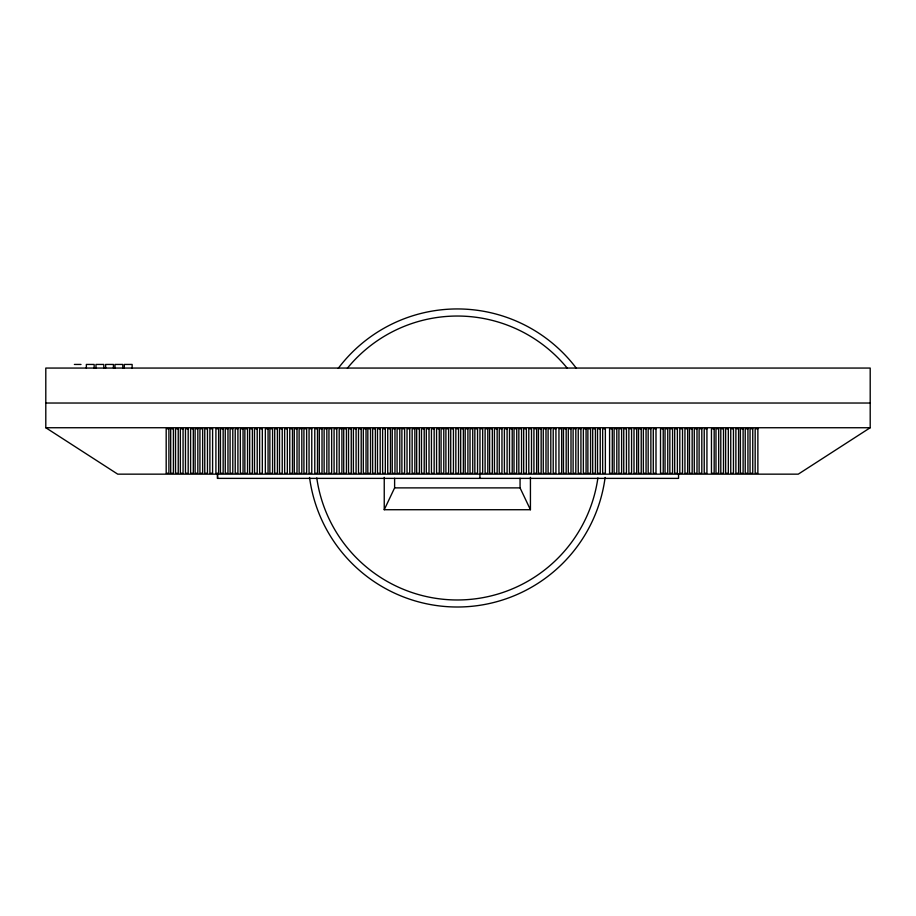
<?xml version="1.0" encoding="UTF-8"?>
<svg xmlns="http://www.w3.org/2000/svg" width="916" height="916" viewBox="0 0 916 916"><rect width="100%" height="100%" fill="white"/><g stroke="black" fill="none" stroke-linecap="round" stroke-linejoin="round"><path stroke-width="1.37" d="M530.433 477.362L530.433 509.72L384.239 509.72L394.613 487.885L394.613 478.278M870.2 427.738L798.271 474.156L117.729 474.156L45.8 427.738L45.8 368.06L870.2 368.06L870.2 427.738L45.8 427.738M74.379 364.442L81.009 364.442M45.8 403.029L870.2 403.029M394.613 487.885L520.059 487.885L530.433 509.72M678.55 474.156L678.55 478.381L217.367 478.381L217.367 474.156M520.059 478.278L520.059 487.885M479.915 474.156L479.915 478.381M384.239 477.362L384.239 509.72M217.676 474.156L217.676 478.381M132.133 368.06L132.133 364.442L124.324 364.442L124.324 368.06M122.79 368.06L122.79 364.442L114.981 364.442L114.981 368.06M113.435 368.06L113.435 364.442L105.638 364.442L105.638 368.06M103.794 368.06L103.794 364.442L95.985 364.442L95.985 368.06M94.153 368.06L94.153 364.442L86.344 364.442L86.344 368.06M597.896 477.957A141.969 141.969 0 0 1 316.776 477.957M347.382 368.198A141.969 141.969 0 0 1 567.29 368.198M605.121 477.454A149.068 149.068 0 0 1 309.551 477.454M338.233 368.369A149.068 149.068 0 0 1 576.439 368.369M168.899 428.814L166.185 428.814L166.185 473.217L168.899 473.217L168.899 428.814M173.41 428.814L170.697 428.814L170.697 473.217L173.41 473.217L173.41 428.814M178.242 428.814L175.529 428.814L175.529 473.217L178.242 473.217L178.242 428.814M183.063 428.814L180.349 428.814L180.349 473.217L183.063 473.217L183.063 428.814M188.181 428.814L185.467 428.814L185.467 473.217L188.181 473.217L188.181 428.814M193.31 428.814L190.597 428.814L190.597 473.217L193.31 473.217L193.31 428.814M197.833 428.814L195.119 428.814L195.119 473.217L197.833 473.217L197.833 428.814M202.654 428.814L199.94 428.814L199.94 473.217L202.654 473.217L202.654 428.814M207.474 428.814L204.76 428.814L204.76 473.217L207.474 473.217L207.474 428.814M212.604 428.814L209.89 428.814L209.89 473.217L212.604 473.217L212.604 428.814M218.626 428.814L215.913 428.814L215.913 473.217L218.626 473.217L218.626 428.814M223.149 428.814L220.435 428.814L220.435 473.217L223.149 473.217L223.149 428.814M227.97 428.814L225.256 428.814L225.256 473.217L227.97 473.217L227.97 428.814M232.801 428.814L230.088 428.814L230.088 473.217L232.801 473.217L232.801 428.814M237.92 428.814L235.206 428.814L235.206 473.217L237.92 473.217L237.92 428.814M243.049 428.814L240.335 428.814L240.335 473.217L243.049 473.217L243.049 428.814M247.56 428.814L244.858 428.814L244.858 473.217L247.56 473.217L247.56 428.814M252.392 428.814L249.679 428.814L249.679 473.217L252.392 473.217L252.392 428.814M257.213 428.814L254.499 428.814L254.499 473.217L257.213 473.217L257.213 428.814M262.331 428.814L259.617 428.814L259.617 473.217L262.331 473.217L262.331 428.814M268.067 428.814L265.354 428.814L265.354 473.217L268.067 473.217L268.067 428.814M272.579 428.814L269.876 428.814L269.876 473.217L272.579 473.217L272.579 428.814M277.411 428.814L274.697 428.814L274.697 473.217L277.411 473.217L277.411 428.814M282.231 428.814L279.517 428.814L279.517 473.217L282.231 473.217L282.231 428.814M287.349 428.814L284.636 428.814L284.636 473.217L287.349 473.217L287.349 428.814M292.479 428.814L289.765 428.814L289.765 473.217L292.479 473.217L292.479 428.814M297.002 428.814L294.288 428.814L294.288 473.217L297.002 473.217L297.002 428.814M301.822 428.814L299.108 428.814L299.108 473.217L301.822 473.217L301.822 428.814M306.642 428.814L303.929 428.814L303.929 473.217L306.642 473.217L306.642 428.814M311.772 428.814L309.058 428.814L309.058 473.217L311.772 473.217L311.772 428.814M317.497 428.814L314.783 428.814L314.783 473.217L317.497 473.217L317.497 428.814M322.02 428.814L319.306 428.814L319.306 473.217L322.02 473.217L322.02 428.814M326.84 428.814L324.127 428.814L324.127 473.217L326.84 473.217L326.84 428.814M331.661 428.814L328.947 428.814L328.947 473.217L331.661 473.217L331.661 428.814M336.79 428.814L334.077 428.814L334.077 473.217L336.79 473.217L336.79 428.814M341.908 428.814L339.195 428.814L339.195 473.217L341.908 473.217L341.908 428.814M346.431 428.814L343.718 428.814L343.718 473.217L346.431 473.217L346.431 428.814M351.252 428.814L348.538 428.814L348.538 473.217L351.252 473.217L351.252 428.814M356.084 428.814L353.37 428.814L353.37 473.217L356.084 473.217L356.084 428.814M361.202 428.814L358.488 428.814L358.488 473.217L361.202 473.217L361.202 428.814M366.022 428.814L363.309 428.814L363.309 473.217L366.022 473.217L366.022 428.814M370.545 428.814L367.831 428.814L367.831 473.217L370.545 473.217L370.545 428.814M375.365 428.814L372.652 428.814L372.652 473.217L375.365 473.217L375.365 428.814M380.197 428.814L377.484 428.814L377.484 473.217L380.197 473.217L380.197 428.814M385.315 428.814L382.602 428.814L382.602 473.217L385.315 473.217L385.315 428.814M390.445 428.814L387.731 428.814L387.731 473.217L390.445 473.217L390.445 428.814M394.968 428.814L392.254 428.814L392.254 473.217L394.968 473.217L394.968 428.814M399.788 428.814L397.075 428.814L397.075 473.217L399.788 473.217L399.788 428.814M404.609 428.814L401.895 428.814L401.895 473.217L404.609 473.217L404.609 428.814M409.738 428.814L407.025 428.814L407.025 473.217L409.738 473.217L409.738 428.814M414.856 428.814L412.143 428.814L412.143 473.217L414.856 473.217L414.856 428.814M419.379 428.814L416.666 428.814L416.666 473.217L419.379 473.217L419.379 428.814M424.2 428.814L421.486 428.814L421.486 473.217L424.2 473.217L424.2 428.814M429.02 428.814L426.306 428.814L426.306 473.217L429.02 473.217L429.02 428.814M434.15 428.814L431.436 428.814L431.436 473.217L434.15 473.217L434.15 428.814M439.268 428.814L436.554 428.814L436.554 473.217L439.268 473.217L439.268 428.814M443.791 428.814L441.077 428.814L441.077 473.217L443.791 473.217L443.791 428.814M448.622 428.814L445.909 428.814L445.909 473.217L448.622 473.217L448.622 428.814M453.443 428.814L450.729 428.814L450.729 473.217L453.443 473.217L453.443 428.814M458.561 428.814L455.847 428.814L455.847 473.217L458.561 473.217L458.561 428.814M463.382 428.814L460.679 428.814L460.679 473.217L463.382 473.217L463.382 428.814M467.904 428.814L465.191 428.814L465.191 473.217L467.904 473.217L467.904 428.814M472.736 428.814L470.022 428.814L470.022 473.217L472.736 473.217L472.736 428.814M477.557 428.814L474.843 428.814L474.843 473.217L477.557 473.217L477.557 428.814M482.675 428.814L479.961 428.814L479.961 473.217L482.675 473.217L482.675 428.814M487.804 428.814L485.091 428.814L485.091 473.217L487.804 473.217L487.804 428.814M492.327 428.814L489.613 428.814L489.613 473.217L492.327 473.217L492.327 428.814M497.148 428.814L494.434 428.814L494.434 473.217L497.148 473.217L497.148 428.814M501.968 428.814L499.254 428.814L499.254 473.217L501.968 473.217L501.968 428.814M507.098 428.814L504.384 428.814L504.384 473.217L507.098 473.217L507.098 428.814M512.216 428.814L509.502 428.814L509.502 473.217L512.216 473.217L512.216 428.814M516.739 428.814L514.025 428.814L514.025 473.217L516.739 473.217L516.739 428.814M521.559 428.814L518.845 428.814L518.845 473.217L521.559 473.217L521.559 428.814M526.379 428.814L523.677 428.814L523.677 473.217L526.379 473.217L526.379 428.814M531.509 428.814L528.795 428.814L528.795 473.217L531.509 473.217L531.509 428.814M536.639 428.814L533.925 428.814L533.925 473.217L536.639 473.217L536.639 428.814M541.15 428.814L538.436 428.814L538.436 473.217L541.15 473.217L541.15 428.814M545.982 428.814L543.268 428.814L543.268 473.217L545.982 473.217L545.982 428.814M550.802 428.814L548.089 428.814L548.089 473.217L550.802 473.217L550.802 428.814M555.92 428.814L553.207 428.814L553.207 473.217L555.92 473.217L555.92 428.814M561.657 428.814L558.943 428.814L558.943 473.217L561.657 473.217L561.657 428.814M566.168 428.814L563.455 428.814L563.455 473.217L566.168 473.217L566.168 428.814M571 428.814L568.286 428.814L568.286 473.217L571 473.217L571 428.814M575.821 428.814L573.107 428.814L573.107 473.217L575.821 473.217L575.821 428.814M580.939 428.814L578.225 428.814L578.225 473.217L580.939 473.217L580.939 428.814M586.068 428.814L583.355 428.814L583.355 473.217L586.068 473.217L586.068 428.814M590.591 428.814L587.877 428.814L587.877 473.217L590.591 473.217L590.591 428.814M595.411 428.814L592.698 428.814L592.698 473.217L595.411 473.217L595.411 428.814M600.232 428.814L597.518 428.814L597.518 473.217L600.232 473.217L600.232 428.814M605.362 428.814L602.648 428.814L602.648 473.217L605.362 473.217L605.362 428.814M612.289 428.814L609.575 428.814L609.575 473.217L612.289 473.217L612.289 428.814M616.812 428.814L614.098 428.814L614.098 473.217L616.812 473.217L616.812 428.814M621.632 428.814L618.918 428.814L618.918 473.217L621.632 473.217L621.632 428.814M626.452 428.814L623.75 428.814L623.75 473.217L626.452 473.217L626.452 428.814M631.582 428.814L628.868 428.814L628.868 473.217L631.582 473.217L631.582 428.814M636.712 428.814L633.998 428.814L633.998 473.217L636.712 473.217L636.712 428.814M641.223 428.814L638.521 428.814L638.521 473.217L641.223 473.217L641.223 428.814M646.055 428.814L643.341 428.814L643.341 473.217L646.055 473.217L646.055 428.814M650.875 428.814L648.162 428.814L648.162 473.217L650.875 473.217L650.875 428.814M655.993 428.814L653.28 428.814L653.28 473.217L655.993 473.217L655.993 428.814M663.23 428.814L660.516 428.814L660.516 473.217L663.23 473.217L663.23 428.814M667.753 428.814L665.039 428.814L665.039 473.217L667.753 473.217L667.753 428.814M672.573 428.814L669.859 428.814L669.859 473.217L672.573 473.217L672.573 428.814M677.393 428.814L674.691 428.814L674.691 473.217L677.393 473.217L677.393 428.814M682.523 428.814L679.809 428.814L679.809 473.217L682.523 473.217L682.523 428.814M687.653 428.814L684.939 428.814L684.939 473.217L687.653 473.217L687.653 428.814M692.164 428.814L689.462 428.814L689.462 473.217L692.164 473.217L692.164 428.814M696.996 428.814L694.282 428.814L694.282 473.217L696.996 473.217L696.996 428.814M701.816 428.814L699.103 428.814L699.103 473.217L701.816 473.217L701.816 428.814M706.934 428.814L704.221 428.814L704.221 473.217L706.934 473.217L706.934 428.814M714.171 428.814L711.457 428.814L711.457 473.217L714.171 473.217L714.171 428.814M718.694 428.814L715.98 428.814L715.98 473.217L718.694 473.217L718.694 428.814M723.514 428.814L720.8 428.814L720.8 473.217L723.514 473.217L723.514 428.814M728.335 428.814L725.632 428.814L725.632 473.217L728.335 473.217L728.335 428.814M733.464 428.814L730.75 428.814L730.75 473.217L733.464 473.217L733.464 428.814M738.594 428.814L735.88 428.814L735.88 473.217L738.594 473.217L738.594 428.814M743.105 428.814L740.391 428.814L740.391 473.217L743.105 473.217L743.105 428.814M747.937 428.814L745.223 428.814L745.223 473.217L747.937 473.217L747.937 428.814M752.757 428.814L750.044 428.814L750.044 473.217L752.757 473.217L752.757 428.814M757.875 428.814L755.162 428.814L755.162 473.217L757.875 473.217L757.875 428.814"/></g></svg>
